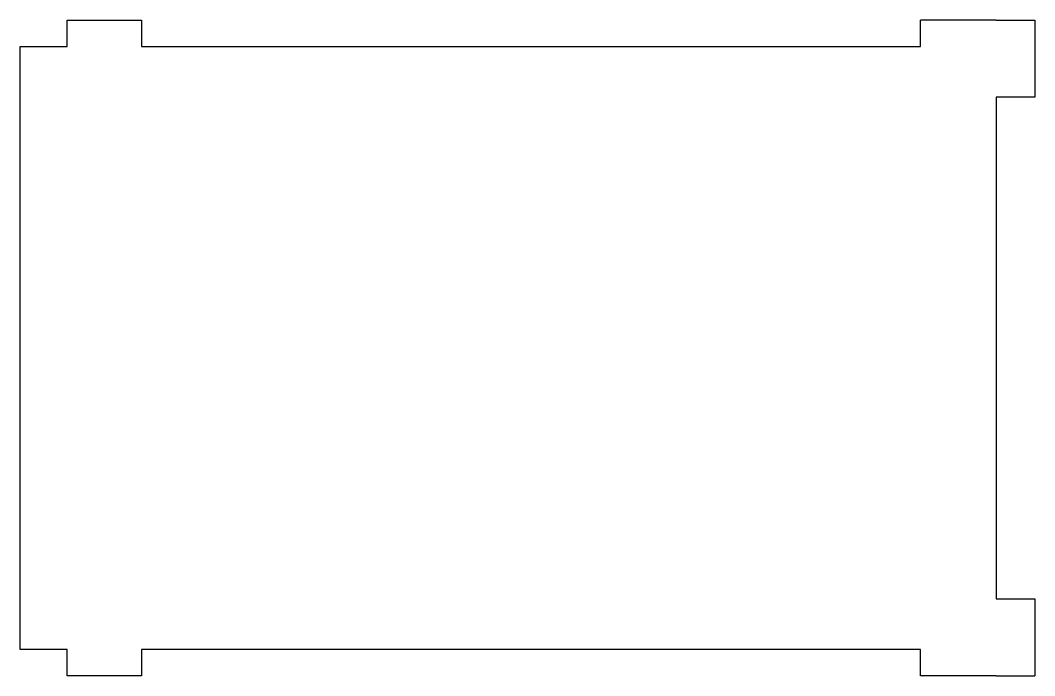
# Model space of a CAD drawing. Header units: millimetres. Extents: x -168 to 0, y -54 to 54.
import ezdxf

# ---------------------------------------------------------------- set-up
doc = ezdxf.new("R2010")
doc.units = ezdxf.units.MM
doc.layers.add('Binder006', color=7, linetype='CONTINUOUS')

msp = doc.modelspace()

# ---------------------------------------------------------------- linework, layer by layer
at = {"layer": 'Binder006'}
for p, q in [((-159.803, 49.8, -2.975), (-159.803, 54.15, -2.975)), ((-159.803, 54.15, -2.975), (-147.503, 54.15, -2.975)), ((-147.503, 54.15, -2.975), (-147.503, 49.8, -2.975)), ((-18.85, 49.8, -2.975), (-18.85, 54.15, -2.975)), ((-6.35, 54.15, -2.975), (-18.85, 54.15, -2.975)), ((-6.35, 54.15, -2.975), (0, 54.15, -2.975)), ((0, 54.15, -2.975), (0, 41.45, -2.975)), ((-167.55, -49.8, -2.975), (-167.55, 49.8, -2.975)), ((-167.55, 49.8, -2.975), (-159.803, 49.8, -2.975)), ((-147.503, 49.8, -2.975), (-18.85, 49.8, -2.975)), ((0, 41.45, -2.975), (-6.35, 41.45, -2.975)), ((-6.35, 41.45, -2.975), (-6.35, -41.45, -2.975)), ((-6.35, -41.45, -2.975), (0, -41.45, -2.975)), ((0, -41.45, -2.975), (0, -54.15, -2.975)), ((-159.803, -49.8, -2.975), (-167.55, -49.8, -2.975)), ((-159.803, -54.15, -2.975), (-159.803, -49.8, -2.975)), ((-18.85, -49.8, -2.975), (-147.503, -49.8, -2.975)), ((-147.503, -49.8, -2.975), (-147.503, -54.15, -2.975)), ((-18.85, -54.15, -2.975), (-18.85, -49.8, -2.975)), ((-147.503, -54.15, -2.975), (-159.803, -54.15, -2.975)), ((-6.35, -54.15, -2.975), (-18.85, -54.15, -2.975)), ((-6.35, -54.15, -2.975), (0, -54.15, -2.975))]:
    msp.add_line(p, q, dxfattribs=at)

doc.saveas('drawing.dxf')
